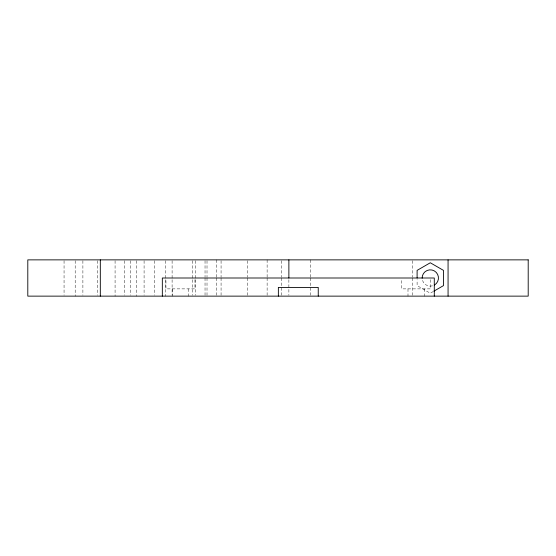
<?xml version="1.0" encoding="UTF-8"?>
<svg xmlns="http://www.w3.org/2000/svg" width="556" height="556" viewBox="0 0 556 556"><rect width="100%" height="100%" fill="white"/><g stroke="black" fill="none" stroke-linecap="round" stroke-linejoin="round"><path stroke-width="0.42" stroke-dasharray="2.78 2.08" d="M433.228 291.539L430.295 293.227L417.104 285.617L417.104 279.689M430.657 279.675L430.657 288.877L401.647 288.877L401.647 279.675M424.311 288.877L424.311 296.133M412.531 260.736L412.531 277.138M412.531 278L412.531 295.264M407.993 288.877L407.993 296.133M310.269 259.867L310.269 277.138M310.269 278L310.269 295.264M288.877 279.724L288.877 295.264M281.628 260.736L281.628 277.138M281.628 278L281.628 295.264M267.123 259.867L267.123 277.138M267.123 278L267.123 295.264M247.677 260.736L247.677 277.138M247.677 278L247.677 295.264M221.073 260.736L221.073 277.138M221.073 278L221.073 295.264M216.52 259.867L216.52 277.138M216.52 278L216.52 295.264M207.013 260.736L207.013 277.138M207.013 278L207.013 295.264M205.039 260.736L205.039 277.138M205.039 278L205.039 295.264M195.497 260.736L195.497 278.862M195.497 279.724L195.497 295.264M194.961 279.675L194.961 288.877L165.952 288.877L165.952 279.675M192.432 260.736L192.432 278.862M192.432 279.724L192.432 295.264M188.616 288.877L188.616 296.133M172.297 288.877L172.297 296.133M172.103 260.736L172.103 278.862M172.103 279.724L172.103 295.264M165.612 260.736L165.612 278.862M165.612 279.724L165.612 296.133M154.478 260.736L154.478 295.264M144.087 260.736L144.087 295.264M136.665 260.736L136.665 296.133M130.709 260.736L130.709 295.264M124.614 260.736L124.614 295.264M115.078 260.736L115.078 296.133M97.3 260.736L97.3 295.264M82.893 260.736L82.893 295.264M75.192 260.736L75.192 296.133M64.058 260.736L64.058 295.264M432.485 285.86A8.159 8.159 0 0 1 422.136 278.083"/><path stroke-width="0.83" d="M433.958 291.115L443.486 285.617L443.486 270.383L430.295 262.773L417.104 270.383L417.104 278M448.067 259.867L448.067 296.133M434.285 296.133L434.285 278L162.331 278L162.331 296.133M318.247 296.133L318.247 287.431L278.361 287.431L278.361 296.133M288.877 259.867L288.877 278M100.323 259.867L100.323 296.133M422.136 278.083A8.159 8.159 0 0 1 434.305 270.89A8.159 8.159 0 0 1 434.445 285.026M528.2 259.867L27.8 259.867L27.8 296.133L528.2 296.133L528.2 259.867"/></g></svg>
